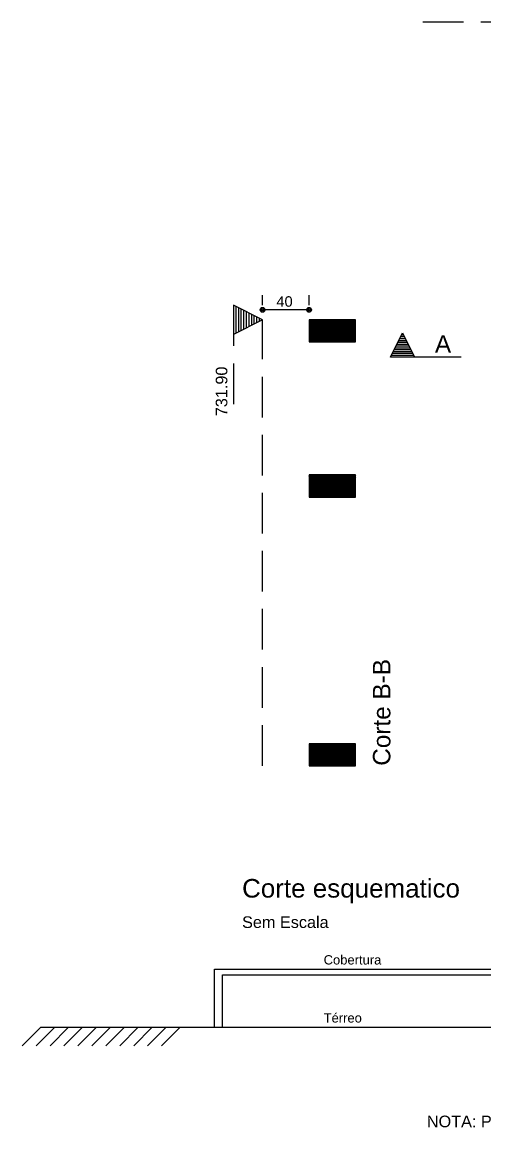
# Model space of a CAD drawing. Extents: x 3 to 128, y 2 to 83.
# Drawn here: x 54.74 to 62.7, y 42.66 to 61.76 of the extents above; entities that cross this region are included whole.
import ezdxf

# ---------------------------------------------------------------- set-up
doc = ezdxf.new("R2010")
doc.units = 0
doc.header["$MEASUREMENT"] = 0
doc.linetypes.add('ESTILO_TQS_0001', pattern=[1, 0.7, -0.3])
for name, color, linetype in [('22', 178, 'CONTINUOUS'), ('23', 100, 'CONTINUOUS'), ('29', 9, 'CONTINUOUS'), ('3', 7, 'CONTINUOUS'), ('35', 255, 'CONTINUOUS'), ('8', 178, 'CONTINUOUS')]:
    doc.layers.add(name, color=color, linetype=linetype)
doc.styles.add('TQS_ARIAL', font='arial.ttf')

msp = doc.modelspace()

# ---------------------------------------------------------------- linework, layer by layer
at = {"layer": '22', "color": 178, "linetype": 'Continuous'}
for p, q in [((61.07955, 55.991044), (61.286966, 56.405876)), ((61.082371, 55.992782), (61.286966, 56.401974)), ((61.255056, 56.342056), (61.318877, 56.342056)), ((61.271011, 56.373966), (61.30619, 56.373966)), ((61.286966, 56.405876), (61.493513, 55.992782)), ((61.286966, 56.401973), (61.491562, 55.992783)), ((61.159326, 56.150595), (61.414607, 56.150595)), ((61.175281, 56.182505), (61.398652, 56.182505)), ((61.191236, 56.214415), (61.382697, 56.214415)), ((61.207191, 56.246325), (61.366742, 56.246325)), ((61.223146, 56.278235), (61.350787, 56.278235)), ((61.239101, 56.310145), (61.334832, 56.310145)), ((62.295505, 55.991044), (61.07955, 55.991044)), ((61.082371, 55.992783), (62.295505, 55.992783)), ((61.095505, 56.022954), (61.478428, 56.022954)), ((61.11146, 56.054864), (61.462472, 56.054864)), ((61.127415, 56.086774), (61.446517, 56.086774)), ((61.143371, 56.118684), (61.430562, 56.118684))]:
    msp.add_line(p, q, dxfattribs=at)
at = {"layer": '23', "color": 100, "linetype": 'Continuous'}
for p, q in [((58.049244, 44.448657), (58.049244, 45.448657)), ((58.049244, 45.448657), (63.049244, 45.448657)), ((58.189244, 44.448657), (58.189244, 45.348657)), ((58.189244, 45.348657), (62.889244, 45.348657)), ((55.05866, 44.448657), (54.73866, 44.128657)), ((55.29866, 44.448657), (54.97866, 44.128657)), ((55.05866, 44.448657), (57.61866, 44.448657)), ((55.53866, 44.448657), (55.21866, 44.128657)), ((55.77866, 44.448657), (55.45866, 44.128657)), ((56.01866, 44.448657), (55.69866, 44.128657)), ((56.25866, 44.448657), (55.93866, 44.128657)), ((56.49866, 44.448657), (56.17866, 44.128657)), ((56.73866, 44.448657), (56.41866, 44.128657)), ((56.97866, 44.448657), (56.65866, 44.128657)), ((57.21866, 44.448657), (56.89866, 44.128657)), ((57.45866, 44.448657), (57.13866, 44.128657)), ((57.61866, 44.448657), (57.81866, 44.448657)), ((57.81866, 44.448657), (58.049244, 44.448657)), ((58.049244, 44.448657), (62.689244, 44.448657)), ((58.049244, 44.448657), (59.649244, 44.448657)), ((59.649244, 44.448657), (59.849244, 44.448657)), ((59.849244, 44.448657), (63.049244, 44.448657)), ((62.689244, 44.448657), (62.889244, 44.448657))]:
    msp.add_line(p, q, dxfattribs=at)
at = {"layer": '29', "color": 9, "linetype": 'Continuous'}
for p, q in [((59.678229, 56.255832), (60.053818, 56.631421)), ((59.678229, 56.269974), (60.039676, 56.631421)), ((59.678229, 56.284117), (60.025534, 56.631421)), ((59.678229, 56.298259), (60.011392, 56.631421)), ((59.678229, 56.312401), (59.997249, 56.631421)), ((59.678229, 56.326543), (59.983107, 56.631421)), ((59.678229, 56.340685), (59.968965, 56.631421)), ((59.678229, 56.354827), (59.954823, 56.631421)), ((59.678229, 56.368969), (59.940681, 56.631421)), ((59.678229, 56.383111), (59.926539, 56.631421)), ((59.678229, 56.397254), (59.912397, 56.631421)), ((59.678229, 56.411396), (59.898255, 56.631421)), ((59.678229, 56.425538), (59.884112, 56.631421)), ((59.678229, 56.43968), (59.86997, 56.631421)), ((59.678229, 56.453822), (59.855828, 56.631421)), ((59.678229, 56.467964), (59.841686, 56.631421)), ((59.678229, 56.482106), (59.827544, 56.631421)), ((59.678229, 56.496249), (59.813402, 56.631421)), ((59.678229, 56.510391), (59.79926, 56.631421)), ((59.678229, 56.524533), (59.785117, 56.631421)), ((59.678229, 56.538675), (59.770975, 56.631421)), ((59.678229, 56.552817), (59.756833, 56.631421)), ((59.678229, 56.566959), (59.742691, 56.631421)), ((59.678229, 56.581101), (59.728549, 56.631421)), ((59.678229, 56.595244), (59.714407, 56.631421)), ((59.678229, 56.609386), (59.700265, 56.631421)), ((59.678229, 56.623528), (59.686123, 56.631421)), ((59.678229, 56.626694), (60.053502, 56.251421)), ((59.678229, 56.612552), (60.03936, 56.251421)), ((59.678229, 56.59841), (60.025218, 56.251421)), ((59.678229, 56.584268), (60.011076, 56.251421)), ((59.678229, 56.570126), (59.996934, 56.251421)), ((59.678229, 56.555984), (59.982791, 56.251421)), ((59.678229, 56.541841), (59.968649, 56.251421)), ((59.678229, 56.527699), (59.954507, 56.251421)), ((59.687644, 56.631421), (60.067644, 56.251421)), ((59.68796, 56.251421), (60.06796, 56.631421)), ((59.701786, 56.631421), (60.081786, 56.251421)), ((59.702102, 56.251421), (60.082102, 56.631421)), ((59.715929, 56.631421), (60.095929, 56.251421)), ((59.716244, 56.251421), (60.096244, 56.631421)), ((59.730071, 56.631421), (60.110071, 56.251421)), ((59.730387, 56.251421), (60.110387, 56.631421)), ((59.744213, 56.631421), (60.124213, 56.251421)), ((59.744529, 56.251421), (60.124529, 56.631421)), ((59.758355, 56.631421), (60.138355, 56.251421)), ((59.758671, 56.251421), (60.138671, 56.631421)), ((59.772497, 56.631421), (60.152497, 56.251421)), ((59.772813, 56.251421), (60.152813, 56.631421)), ((59.786639, 56.631421), (60.166639, 56.251421)), ((59.786955, 56.251421), (60.166955, 56.631421)), ((59.800781, 56.631421), (60.180781, 56.251421)), ((59.801097, 56.251421), (60.181097, 56.631421)), ((59.814924, 56.631421), (60.194924, 56.251421)), ((59.815239, 56.251421), (60.195239, 56.631421)), ((59.829066, 56.631421), (60.209066, 56.251421)), ((59.829382, 56.251421), (60.209382, 56.631421)), ((59.843208, 56.631421), (60.223208, 56.251421)), ((59.843524, 56.251421), (60.223524, 56.631421)), ((59.85735, 56.631421), (60.23735, 56.251421)), ((59.857666, 56.251421), (60.237666, 56.631421)), ((59.871492, 56.631421), (60.251492, 56.251421)), ((59.871808, 56.251421), (60.251808, 56.631421)), ((59.885634, 56.631421), (60.265634, 56.251421)), ((59.88595, 56.251421), (60.26595, 56.631421)), ((59.899776, 56.631421), (60.279776, 56.251421)), ((59.900092, 56.251421), (60.280092, 56.631421)), ((59.913918, 56.631421), (60.293918, 56.251421)), ((59.914234, 56.251421), (60.294234, 56.631421)), ((59.928061, 56.631421), (60.308061, 56.251421)), ((59.928376, 56.251421), (60.308376, 56.631421)), ((59.942203, 56.631421), (60.322203, 56.251421)), ((59.942519, 56.251421), (60.322519, 56.631421)), ((59.956345, 56.631421), (60.336345, 56.251421)), ((59.956661, 56.251421), (60.336661, 56.631421)), ((59.970487, 56.631421), (60.350487, 56.251421)), ((59.970803, 56.251421), (60.350803, 56.631421)), ((59.984629, 56.631421), (60.364629, 56.251421)), ((59.984945, 56.251421), (60.364945, 56.631421)), ((59.998771, 56.631421), (60.378771, 56.251421)), ((59.999087, 56.251421), (60.379087, 56.631421)), ((60.012913, 56.631421), (60.392913, 56.251421)), ((60.013229, 56.251421), (60.393229, 56.631421)), ((60.027056, 56.631421), (60.407056, 56.251421)), ((60.027371, 56.251421), (60.407371, 56.631421)), ((60.041198, 56.631421), (60.421198, 56.251421)), ((60.041514, 56.251421), (60.421514, 56.631421)), ((60.05534, 56.631421), (60.43534, 56.251421)), ((60.055656, 56.251421), (60.435656, 56.631421)), ((60.069482, 56.631421), (60.449482, 56.251421)), ((60.069798, 56.251421), (60.449798, 56.631421)), ((60.083624, 56.631421), (60.463624, 56.251421)), ((60.08394, 56.251421), (60.46394, 56.631421)), ((60.097766, 56.631421), (60.478229, 56.251421)), ((60.098082, 56.251421), (60.478229, 56.631421)), ((60.111908, 56.631421), (60.478229, 56.2651)), ((60.112224, 56.251421), (60.478229, 56.617426)), ((60.126051, 56.631421), (60.478229, 56.279243)), ((60.126366, 56.251421), (60.478229, 56.603284)), ((60.140193, 56.631421), (60.478229, 56.293385)), ((60.140509, 56.251421), (60.478229, 56.589142)), ((60.154335, 56.631421), (60.478229, 56.307527)), ((60.154651, 56.251421), (60.478229, 56.575)), ((60.168477, 56.631421), (60.478229, 56.321669)), ((60.168793, 56.251421), (60.478229, 56.560858)), ((60.182619, 56.631421), (60.478229, 56.335811)), ((60.182935, 56.251421), (60.478229, 56.546715)), ((60.196761, 56.631421), (60.478229, 56.349953)), ((60.197077, 56.251421), (60.478229, 56.532573)), ((60.210903, 56.631421), (60.478229, 56.364095)), ((60.225045, 56.631421), (60.478229, 56.378238)), ((60.239188, 56.631421), (60.478229, 56.39238)), ((60.25333, 56.631421), (60.478229, 56.406522)), ((60.267472, 56.631421), (60.478229, 56.420664)), ((60.281614, 56.631421), (60.478229, 56.434806)), ((60.295756, 56.631421), (60.478229, 56.448948)), ((60.309898, 56.631421), (60.478229, 56.46309)), ((60.32404, 56.631421), (60.478229, 56.477233)), ((60.338183, 56.631421), (60.478229, 56.491375)), ((60.352325, 56.631421), (60.478229, 56.505517)), ((60.366467, 56.631421), (60.478229, 56.519659)), ((60.380609, 56.631421), (60.478229, 56.533801)), ((60.394751, 56.631421), (60.478229, 56.547943)), ((60.408893, 56.631421), (60.478229, 56.562085)), ((60.423035, 56.631421), (60.478229, 56.576227)), ((60.437177, 56.631421), (60.478229, 56.59037)), ((60.45132, 56.631421), (60.478229, 56.604512)), ((60.465462, 56.631421), (60.478229, 56.618654)), ((59.678229, 56.513557), (59.940365, 56.251421)), ((59.678229, 56.499415), (59.926223, 56.251421)), ((59.678229, 56.485273), (59.912081, 56.251421)), ((59.678229, 56.471131), (59.897939, 56.251421)), ((59.678229, 56.456989), (59.883797, 56.251421)), ((59.678229, 56.442847), (59.869654, 56.251421)), ((59.678229, 56.428704), (59.855512, 56.251421)), ((59.678229, 56.414562), (59.84137, 56.251421)), ((59.678229, 56.40042), (59.827228, 56.251421)), ((59.678229, 56.386278), (59.813086, 56.251421)), ((59.678229, 56.372136), (59.798944, 56.251421)), ((59.678229, 56.357994), (59.784802, 56.251421)), ((59.678229, 56.343852), (59.770659, 56.251421)), ((59.678229, 56.329709), (59.756517, 56.251421)), ((60.211219, 56.251421), (60.478229, 56.518431)), ((60.225361, 56.251421), (60.478229, 56.504289)), ((60.239503, 56.251421), (60.478229, 56.490147)), ((60.253646, 56.251421), (60.478229, 56.476005)), ((60.267788, 56.251421), (60.478229, 56.461863)), ((60.28193, 56.251421), (60.478229, 56.44772)), ((60.296072, 56.251421), (60.478229, 56.433578)), ((60.310214, 56.251421), (60.478229, 56.419436)), ((60.324356, 56.251421), (60.478229, 56.405294)), ((60.338498, 56.251421), (60.478229, 56.391152)), ((60.352641, 56.251421), (60.478229, 56.37701)), ((60.366783, 56.251421), (60.478229, 56.362868)), ((60.380925, 56.251421), (60.478229, 56.348725)), ((60.395067, 56.251421), (60.478229, 56.334583)), ((59.678229, 56.315567), (59.742375, 56.251421)), ((59.678229, 56.301425), (59.728233, 56.251421)), ((59.678229, 56.287283), (59.714091, 56.251421)), ((59.678229, 56.273141), (59.699949, 56.251421)), ((59.678229, 56.258999), (59.685807, 56.251421)), ((60.409209, 56.251421), (60.478229, 56.320441)), ((60.423351, 56.251421), (60.478229, 56.306299)), ((60.437493, 56.251421), (60.478229, 56.292157)), ((60.451635, 56.251421), (60.478229, 56.278015)), ((60.465778, 56.251421), (60.478229, 56.263873)), ((59.678229, 53.582969), (60.054945, 53.959685)), ((59.678229, 53.597111), (60.040803, 53.959685)), ((59.678229, 53.611253), (60.026661, 53.959685)), ((59.678229, 53.625395), (60.012519, 53.959685)), ((59.678229, 53.639537), (59.998377, 53.959685)), ((59.678229, 53.653679), (59.984235, 53.959685)), ((59.678229, 53.667821), (59.970093, 53.959685)), ((59.678229, 53.681964), (59.955951, 53.959685)), ((59.678229, 53.696106), (59.941808, 53.959685)), ((59.678229, 53.710248), (59.927666, 53.959685)), ((59.678229, 53.72439), (59.913524, 53.959685)), ((59.678229, 53.738532), (59.899382, 53.959685)), ((59.678229, 53.752674), (59.88524, 53.959685)), ((59.678229, 53.766816), (59.871098, 53.959685)), ((59.678229, 53.780959), (59.856956, 53.959685)), ((59.678229, 53.795101), (59.842813, 53.959685)), ((59.678229, 53.809243), (59.828671, 53.959685)), ((59.678229, 53.823385), (59.814529, 53.959685)), ((59.678229, 53.837527), (59.800387, 53.959685)), ((59.678229, 53.851669), (59.786245, 53.959685)), ((59.678229, 53.865811), (59.772103, 53.959685)), ((59.678229, 53.879953), (59.757961, 53.959685)), ((59.678229, 53.894096), (59.743819, 53.959685)), ((59.678229, 53.908238), (59.729676, 53.959685)), ((59.678229, 53.92238), (59.715534, 53.959685)), ((59.678229, 53.936522), (59.701392, 53.959685)), ((59.678229, 53.950664), (59.68725, 53.959685)), ((59.678229, 53.953831), (60.052375, 53.579685)), ((59.678229, 53.939689), (60.038233, 53.579685)), ((59.678229, 53.925546), (60.02409, 53.579685)), ((59.678229, 53.911404), (60.009948, 53.579685)), ((59.678229, 53.897262), (59.995806, 53.579685)), ((59.678229, 53.88312), (59.981664, 53.579685)), ((59.678229, 53.868978), (59.967522, 53.579685)), ((59.678229, 53.854836), (59.95338, 53.579685)), ((59.686517, 53.959685), (60.066517, 53.579685)), ((59.689088, 53.579685), (60.069088, 53.959685)), ((59.700659, 53.959685), (60.080659, 53.579685)), ((59.70323, 53.579685), (60.08323, 53.959685)), ((59.714801, 53.959685), (60.094801, 53.579685)), ((59.717372, 53.579685), (60.097372, 53.959685)), ((59.728943, 53.959685), (60.108943, 53.579685)), ((59.731514, 53.579685), (60.111514, 53.959685)), ((59.743085, 53.959685), (60.123085, 53.579685)), ((59.745656, 53.579685), (60.125656, 53.959685)), ((59.757228, 53.959685), (60.137228, 53.579685)), ((59.759798, 53.579685), (60.139798, 53.959685)), ((59.77137, 53.959685), (60.15137, 53.579685)), ((59.77394, 53.579685), (60.15394, 53.959685)), ((59.785512, 53.959685), (60.165512, 53.579685)), ((59.788083, 53.579685), (60.168083, 53.959685)), ((59.799654, 53.959685), (60.179654, 53.579685)), ((59.802225, 53.579685), (60.182225, 53.959685)), ((59.813796, 53.959685), (60.193796, 53.579685)), ((59.816367, 53.579685), (60.196367, 53.959685)), ((59.827938, 53.959685), (60.207938, 53.579685)), ((59.830509, 53.579685), (60.210509, 53.959685)), ((59.84208, 53.959685), (60.22208, 53.579685)), ((59.844651, 53.579685), (60.224651, 53.959685)), ((59.856222, 53.959685), (60.236222, 53.579685)), ((59.858793, 53.579685), (60.238793, 53.959685)), ((59.870365, 53.959685), (60.250365, 53.579685)), ((59.872935, 53.579685), (60.252935, 53.959685)), ((59.884507, 53.959685), (60.264507, 53.579685)), ((59.887078, 53.579685), (60.267078, 53.959685)), ((59.898649, 53.959685), (60.278649, 53.579685)), ((59.90122, 53.579685), (60.28122, 53.959685)), ((59.912791, 53.959685), (60.292791, 53.579685)), ((59.915362, 53.579685), (60.295362, 53.959685)), ((59.926933, 53.959685), (60.306933, 53.579685)), ((59.929504, 53.579685), (60.309504, 53.959685)), ((59.941075, 53.959685), (60.321075, 53.579685)), ((59.943646, 53.579685), (60.323646, 53.959685)), ((59.955217, 53.959685), (60.335217, 53.579685)), ((59.957788, 53.579685), (60.337788, 53.959685)), ((59.96936, 53.959685), (60.34936, 53.579685)), ((59.97193, 53.579685), (60.35193, 53.959685)), ((59.983502, 53.959685), (60.363502, 53.579685)), ((59.986072, 53.579685), (60.366072, 53.959685)), ((59.997644, 53.959685), (60.377644, 53.579685)), ((60.000215, 53.579685), (60.380215, 53.959685)), ((60.011786, 53.959685), (60.391786, 53.579685)), ((60.014357, 53.579685), (60.394357, 53.959685)), ((60.025928, 53.959685), (60.405928, 53.579685)), ((60.028499, 53.579685), (60.408499, 53.959685)), ((60.04007, 53.959685), (60.42007, 53.579685)), ((60.042641, 53.579685), (60.422641, 53.959685)), ((60.054212, 53.959685), (60.434212, 53.579685)), ((60.056783, 53.579685), (60.436783, 53.959685)), ((60.068355, 53.959685), (60.448355, 53.579685)), ((60.070925, 53.579685), (60.450925, 53.959685)), ((60.082497, 53.959685), (60.462497, 53.579685)), ((60.085067, 53.579685), (60.465067, 53.959685)), ((60.096639, 53.959685), (60.476639, 53.579685)), ((60.09921, 53.579685), (60.478229, 53.959685)), ((60.110781, 53.959685), (60.478229, 53.592237)), ((60.113352, 53.579685), (60.478229, 53.944562)), ((60.124923, 53.959685), (60.478229, 53.606379)), ((60.127494, 53.579685), (60.478229, 53.93042)), ((60.139065, 53.959685), (60.478229, 53.620521)), ((60.141636, 53.579685), (60.478229, 53.916278)), ((60.153207, 53.959685), (60.478229, 53.634663)), ((60.155778, 53.579685), (60.478229, 53.902136)), ((60.167349, 53.959685), (60.478229, 53.648805)), ((60.16992, 53.579685), (60.478229, 53.887994)), ((60.181492, 53.959685), (60.478229, 53.662948)), ((60.184062, 53.579685), (60.478229, 53.873852)), ((60.195634, 53.959685), (60.478229, 53.67709)), ((60.198205, 53.579685), (60.478229, 53.85971)), ((60.209776, 53.959685), (60.478229, 53.691232)), ((60.223918, 53.959685), (60.478229, 53.705374)), ((60.23806, 53.959685), (60.478229, 53.719516)), ((60.252202, 53.959685), (60.478229, 53.733658)), ((60.266344, 53.959685), (60.478229, 53.7478)), ((60.280487, 53.959685), (60.478229, 53.761942)), ((60.294629, 53.959685), (60.478229, 53.776085)), ((60.308771, 53.959685), (60.478229, 53.790227)), ((60.322913, 53.959685), (60.478229, 53.804369)), ((60.337055, 53.959685), (60.478229, 53.818511)), ((60.351197, 53.959685), (60.478229, 53.832653)), ((60.365339, 53.959685), (60.478229, 53.846795)), ((60.379481, 53.959685), (60.478229, 53.860937)), ((60.393624, 53.959685), (60.478229, 53.87508)), ((60.407766, 53.959685), (60.478229, 53.889222)), ((60.421908, 53.959685), (60.478229, 53.903364)), ((60.43605, 53.959685), (60.478229, 53.917506)), ((60.450192, 53.959685), (60.478229, 53.931648)), ((60.464334, 53.959685), (60.478229, 53.94579)), ((59.678229, 53.840694), (59.939238, 53.579685)), ((59.678229, 53.826551), (59.925095, 53.579685)), ((59.678229, 53.812409), (59.910953, 53.579685)), ((59.678229, 53.798267), (59.896811, 53.579685)), ((59.678229, 53.784125), (59.882669, 53.579685)), ((59.678229, 53.769983), (59.868527, 53.579685)), ((59.678229, 53.755841), (59.854385, 53.579685)), ((59.678229, 53.741699), (59.840243, 53.579685)), ((59.678229, 53.727556), (59.826101, 53.579685)), ((59.678229, 53.713414), (59.811958, 53.579685)), ((59.678229, 53.699272), (59.797816, 53.579685)), ((59.678229, 53.68513), (59.783674, 53.579685)), ((59.678229, 53.670988), (59.769532, 53.579685)), ((59.678229, 53.656846), (59.75539, 53.579685)), ((60.212347, 53.579685), (60.478229, 53.845567)), ((60.226489, 53.579685), (60.478229, 53.831425)), ((60.240631, 53.579685), (60.478229, 53.817283)), ((60.254773, 53.579685), (60.478229, 53.803141)), ((60.268915, 53.579685), (60.478229, 53.788999)), ((60.283057, 53.579685), (60.478229, 53.774857)), ((60.297199, 53.579685), (60.478229, 53.760715)), ((60.311342, 53.579685), (60.478229, 53.746573)), ((60.325484, 53.579685), (60.478229, 53.73243)), ((60.339626, 53.579685), (60.478229, 53.718288)), ((60.353768, 53.579685), (60.478229, 53.704146)), ((60.36791, 53.579685), (60.478229, 53.690004)), ((60.382052, 53.579685), (60.478229, 53.675862)), ((60.396194, 53.579685), (60.478229, 53.66172)), ((59.678229, 53.642704), (59.741248, 53.579685)), ((59.678229, 53.628562), (59.727106, 53.579685)), ((59.678229, 53.614419), (59.712963, 53.579685)), ((59.678229, 53.600277), (59.698821, 53.579685)), ((59.678229, 53.586135), (59.684679, 53.579685)), ((60.410337, 53.579685), (60.478229, 53.647578)), ((60.424479, 53.579685), (60.478229, 53.633435)), ((60.438621, 53.579685), (60.478229, 53.619293)), ((60.452763, 53.579685), (60.478229, 53.605151)), ((60.466905, 53.579685), (60.478229, 53.591009)), ((59.678229, 48.95849), (60.05103, 49.331291)), ((59.678229, 48.972632), (60.036888, 49.331291)), ((59.678229, 48.986775), (60.022746, 49.331291)), ((59.678229, 49.000917), (60.008603, 49.331291)), ((59.678229, 49.015059), (59.994461, 49.331291)), ((59.678229, 49.029201), (59.980319, 49.331291)), ((59.678229, 49.043343), (59.966177, 49.331291)), ((59.678229, 49.057485), (59.952035, 49.331291)), ((59.678229, 49.071627), (59.937893, 49.331291)), ((59.678229, 49.08577), (59.923751, 49.331291)), ((59.678229, 49.099912), (59.909608, 49.331291)), ((59.678229, 49.114054), (59.895466, 49.331291)), ((59.678229, 49.128196), (59.881324, 49.331291)), ((59.678229, 49.142338), (59.867182, 49.331291)), ((59.678229, 49.15648), (59.85304, 49.331291)), ((59.678229, 49.170622), (59.838898, 49.331291)), ((59.678229, 49.184764), (59.824756, 49.331291)), ((59.678229, 49.198907), (59.810614, 49.331291)), ((59.678229, 49.213049), (59.796471, 49.331291)), ((59.678229, 49.227191), (59.782329, 49.331291)), ((59.678229, 49.241333), (59.768187, 49.331291)), ((59.678229, 49.255475), (59.754045, 49.331291)), ((59.678229, 49.269617), (59.739903, 49.331291)), ((59.678229, 49.283759), (59.725761, 49.331291)), ((59.678229, 49.297902), (59.711619, 49.331291)), ((59.678229, 49.312044), (59.697476, 49.331291)), ((59.678229, 49.326186), (59.683334, 49.331291)), ((59.678229, 49.329352), (60.05629, 48.951291)), ((59.678229, 49.31521), (60.042148, 48.951291)), ((59.678229, 49.301068), (60.028006, 48.951291)), ((59.678229, 49.286926), (60.013864, 48.951291)), ((59.678229, 49.272784), (59.999722, 48.951291)), ((59.685172, 48.951291), (60.065172, 49.331291)), ((59.690432, 49.331291), (60.070432, 48.951291)), ((59.699314, 48.951291), (60.079314, 49.331291)), ((59.704575, 49.331291), (60.084575, 48.951291)), ((59.713456, 48.951291), (60.093456, 49.331291)), ((59.718717, 49.331291), (60.098717, 48.951291)), ((59.727598, 48.951291), (60.107598, 49.331291)), ((59.732859, 49.331291), (60.112859, 48.951291)), ((59.741741, 48.951291), (60.121741, 49.331291)), ((59.747001, 49.331291), (60.127001, 48.951291)), ((59.755883, 48.951291), (60.135883, 49.331291)), ((59.761143, 49.331291), (60.141143, 48.951291)), ((59.770025, 48.951291), (60.150025, 49.331291)), ((59.775285, 49.331291), (60.155285, 48.951291)), ((59.784167, 48.951291), (60.164167, 49.331291)), ((59.789427, 49.331291), (60.169427, 48.951291)), ((59.798309, 48.951291), (60.178309, 49.331291)), ((59.80357, 49.331291), (60.18357, 48.951291)), ((59.812451, 48.951291), (60.192451, 49.331291)), ((59.817712, 49.331291), (60.197712, 48.951291)), ((59.826593, 48.951291), (60.206593, 49.331291)), ((59.831854, 49.331291), (60.211854, 48.951291)), ((59.840735, 48.951291), (60.220735, 49.331291)), ((59.845996, 49.331291), (60.225996, 48.951291)), ((59.854878, 48.951291), (60.234878, 49.331291)), ((59.860138, 49.331291), (60.240138, 48.951291)), ((59.86902, 48.951291), (60.24902, 49.331291)), ((59.87428, 49.331291), (60.25428, 48.951291)), ((59.883162, 48.951291), (60.263162, 49.331291)), ((59.888422, 49.331291), (60.268422, 48.951291)), ((59.897304, 48.951291), (60.277304, 49.331291)), ((59.902565, 49.331291), (60.282565, 48.951291)), ((59.911446, 48.951291), (60.291446, 49.331291)), ((59.916707, 49.331291), (60.296707, 48.951291)), ((59.925588, 48.951291), (60.305588, 49.331291)), ((59.930849, 49.331291), (60.310849, 48.951291)), ((59.93973, 48.951291), (60.31973, 49.331291)), ((59.944991, 49.331291), (60.324991, 48.951291)), ((59.953873, 48.951291), (60.333873, 49.331291)), ((59.959133, 49.331291), (60.339133, 48.951291)), ((59.968015, 48.951291), (60.348015, 49.331291)), ((59.973275, 49.331291), (60.353275, 48.951291)), ((59.982157, 48.951291), (60.362157, 49.331291)), ((59.987417, 49.331291), (60.367417, 48.951291)), ((59.996299, 48.951291), (60.376299, 49.331291)), ((60.001559, 49.331291), (60.381559, 48.951291)), ((60.010441, 48.951291), (60.390441, 49.331291)), ((60.015702, 49.331291), (60.395702, 48.951291)), ((60.024583, 48.951291), (60.404583, 49.331291)), ((60.029844, 49.331291), (60.409844, 48.951291)), ((60.038725, 48.951291), (60.418725, 49.331291)), ((60.043986, 49.331291), (60.423986, 48.951291)), ((60.052867, 48.951291), (60.432867, 49.331291)), ((60.058128, 49.331291), (60.438128, 48.951291)), ((60.06701, 48.951291), (60.44701, 49.331291)), ((60.07227, 49.331291), (60.45227, 48.951291)), ((60.081152, 48.951291), (60.461152, 49.331291)), ((60.086412, 49.331291), (60.466412, 48.951291)), ((60.095294, 48.951291), (60.475294, 49.331291)), ((60.100554, 49.331291), (60.478229, 48.953616)), ((60.109436, 48.951291), (60.478229, 49.320084)), ((60.114697, 49.331291), (60.478229, 48.967759)), ((60.123578, 48.951291), (60.478229, 49.305942)), ((60.128839, 49.331291), (60.478229, 48.981901)), ((60.13772, 48.951291), (60.478229, 49.2918)), ((60.142981, 49.331291), (60.478229, 48.996043)), ((60.151862, 48.951291), (60.478229, 49.277658)), ((60.157123, 49.331291), (60.478229, 49.010185)), ((60.166005, 48.951291), (60.478229, 49.263516)), ((60.171265, 49.331291), (60.478229, 49.024327)), ((60.185407, 49.331291), (60.478229, 49.038469)), ((60.199549, 49.331291), (60.478229, 49.052611)), ((60.213692, 49.331291), (60.478229, 49.066753)), ((60.227834, 49.331291), (60.478229, 49.080896)), ((60.241976, 49.331291), (60.478229, 49.095038)), ((60.256118, 49.331291), (60.478229, 49.10918)), ((60.27026, 49.331291), (60.478229, 49.123322)), ((60.284402, 49.331291), (60.478229, 49.137464)), ((60.298544, 49.331291), (60.478229, 49.151606)), ((60.312686, 49.331291), (60.478229, 49.165748)), ((60.326829, 49.331291), (60.478229, 49.179891)), ((60.340971, 49.331291), (60.478229, 49.194033)), ((60.355113, 49.331291), (60.478229, 49.208175)), ((60.369255, 49.331291), (60.478229, 49.222317)), ((60.383397, 49.331291), (60.478229, 49.236459)), ((60.397539, 49.331291), (60.478229, 49.250601)), ((60.411681, 49.331291), (60.478229, 49.264743)), ((60.425824, 49.331291), (60.478229, 49.278885)), ((60.439966, 49.331291), (60.478229, 49.293028)), ((60.454108, 49.331291), (60.478229, 49.30717)), ((60.46825, 49.331291), (60.478229, 49.321312)), ((59.678229, 49.258642), (59.98558, 48.951291)), ((59.678229, 49.244499), (59.971438, 48.951291)), ((59.678229, 49.230357), (59.957295, 48.951291)), ((59.678229, 49.216215), (59.943153, 48.951291)), ((59.678229, 49.202073), (59.929011, 48.951291)), ((59.678229, 49.187931), (59.914869, 48.951291)), ((59.678229, 49.173789), (59.900727, 48.951291)), ((59.678229, 49.159647), (59.886585, 48.951291)), ((59.678229, 49.145505), (59.872443, 48.951291)), ((59.678229, 49.131362), (59.8583, 48.951291)), ((59.678229, 49.11722), (59.844158, 48.951291)), ((59.678229, 49.103078), (59.830016, 48.951291)), ((59.678229, 49.088936), (59.815874, 48.951291)), ((59.678229, 49.074794), (59.801732, 48.951291)), ((60.180147, 48.951291), (60.478229, 49.249373)), ((60.194289, 48.951291), (60.478229, 49.235231)), ((60.208431, 48.951291), (60.478229, 49.221089)), ((60.222573, 48.951291), (60.478229, 49.206947)), ((60.236715, 48.951291), (60.478229, 49.192805)), ((60.250857, 48.951291), (60.478229, 49.178663)), ((60.265, 48.951291), (60.478229, 49.164521)), ((60.279142, 48.951291), (60.478229, 49.150378)), ((60.293284, 48.951291), (60.478229, 49.136236)), ((60.307426, 48.951291), (60.478229, 49.122094)), ((60.321568, 48.951291), (60.478229, 49.107952)), ((60.33571, 48.951291), (60.478229, 49.09381)), ((60.349852, 48.951291), (60.478229, 49.079668)), ((59.678229, 49.060652), (59.78759, 48.951291)), ((59.678229, 49.04651), (59.773448, 48.951291)), ((59.678229, 49.032367), (59.759306, 48.951291)), ((59.678229, 49.018225), (59.745163, 48.951291)), ((59.678229, 49.004083), (59.731021, 48.951291)), ((59.678229, 48.989941), (59.716879, 48.951291)), ((59.678229, 48.975799), (59.702737, 48.951291)), ((59.678229, 48.961657), (59.688595, 48.951291)), ((60.363994, 48.951291), (60.478229, 49.065526)), ((60.378137, 48.951291), (60.478229, 49.051384)), ((60.392279, 48.951291), (60.478229, 49.037241)), ((60.406421, 48.951291), (60.478229, 49.023099)), ((60.420563, 48.951291), (60.478229, 49.008957)), ((60.434705, 48.951291), (60.478229, 48.994815)), ((60.448847, 48.951291), (60.478229, 48.980673)), ((60.462989, 48.951291), (60.478229, 48.966531)), ((60.477132, 48.951291), (60.478229, 48.952389))]:
    msp.add_line(p, q, dxfattribs=at)
for points in [[(59.678229, 56.251421), (60.478229, 56.251421), (60.478229, 56.631421), (59.678229, 56.631421), (59.678229, 56.251421)], [(59.678229, 53.579685), (60.478229, 53.579685), (60.478229, 53.959685), (59.678229, 53.959685), (59.678229, 53.579685)], [(59.678229, 48.951291), (60.478229, 48.951291), (60.478229, 49.331291), (59.678229, 49.331291), (59.678229, 48.951291)]]:
    msp.add_lwpolyline(points, dxfattribs=at)
at = {"layer": '3', "color": 7, "linetype": 'ESTILO_TQS_0001'}
for p, q in [((63.336509, 61.758109), (61.41651, 61.758109)), ((58.378229, 56.881421), (58.378229, 54.961422)), ((58.878229, 56.631421), (58.378229, 56.881421)), ((58.422821, 56.403717), (58.422821, 56.859126)), ((58.467412, 56.426013), (58.467412, 56.83683)), ((58.512004, 56.448309), (58.512004, 56.814535)), ((58.556595, 56.470604), (58.556595, 56.792239)), ((58.601186, 56.4929), (58.601187, 56.769943)), ((58.645778, 56.515195), (58.645778, 56.747648)), ((58.69037, 56.537491), (58.690369, 56.725352)), ((58.878229, 56.631421), (58.378229, 56.381421)), ((58.734962, 56.559787), (58.734961, 56.703056)), ((58.779553, 56.582083), (58.779553, 56.680761)), ((58.824144, 56.604378), (58.824144, 56.658464)), ((58.878229, 48.951291), (58.878229, 56.631421))]:
    msp.add_line(p, q, dxfattribs=at)
at = {"layer": '35', "color": 255, "linetype": 'Continuous'}
for p, q in [((58.878229, 56.881421), (58.878229, 57.053754)), ((59.678229, 56.881421), (59.678229, 57.053754)), ((59.678229, 56.803754), (58.878229, 56.803754)), ((58.878229, 56.631421), (58.878229, 56.631421)), ((59.678229, 56.631421), (59.678229, 56.631421))]:
    msp.add_line(p, q, dxfattribs=at)
for centre, radius in [((58.878229, 56.803754), 0.041625), ((58.878229, 56.803754), 0.02075), ((59.678229, 56.803754), 0.041625), ((59.678229, 56.803754), 0.02075)]:
    msp.add_circle(centre, radius, dxfattribs=at)
at = {"layer": '8', "color": 178, "linetype": 'Continuous'}
for p, q in [((60.478229, 56.631421), (59.678229, 56.631421)), ((59.678229, 56.631421), (59.678229, 56.251421)), ((60.478229, 56.251421), (60.478229, 56.631421)), ((59.678229, 56.251421), (60.478229, 56.251421)), ((60.478229, 53.959685), (59.678229, 53.959685)), ((59.678229, 53.959685), (59.678229, 53.579685)), ((60.478229, 53.579685), (60.478229, 53.959685)), ((59.678229, 53.579685), (60.478229, 53.579685)), ((60.478229, 49.331291), (59.678229, 49.331291)), ((59.678229, 49.331291), (59.678229, 48.951291)), ((60.478229, 48.951291), (60.478229, 49.331291)), ((59.678229, 48.951291), (60.478229, 48.951291))]:
    msp.add_line(p, q, dxfattribs=at)

# ---------------------------------------------------------------- texts
at = {"layer": '22', "color": 178, "linetype": 'Continuous', "style": 'TQS_ARIAL'}
msp.add_text('A', height=0.3, dxfattribs=at).set_placement((61.845505, 56.066044))
msp.add_text('Corte B-B', height=0.3, rotation=90, dxfattribs=at).set_placement((61.078229, 48.951291))
at = {"layer": '23', "color": 100, "linetype": 'Continuous', "style": 'TQS_ARIAL'}
for s, height, p in [('Corte esquematico', 0.32, (58.524941, 46.680954)), ('Sem Escala', 0.2, (58.524941, 46.157673)), ('Cobertura    ', 0.16, (59.929244, 45.528657)), ('Térreo    ', 0.16, (59.929244, 44.528657)), ('NOTA: PREENCHER INCLINAÇÃO COM ARGAMASSA CONFORME ARQUITETURA ', 0.2, (61.706264, 42.725433))]:
    msp.add_text(s, height=height, dxfattribs=at).set_placement(p)
at = {"layer": '3', "color": 7, "linetype": 'ESTILO_TQS_0001', "style": 'TQS_ARIAL'}
msp.add_text('731.90', height=0.2, rotation=90, dxfattribs=at).set_placement((58.271482, 54.972154))
at = {"layer": '35', "color": 255, "linetype": 'Continuous', "style": 'TQS_ARIAL'}
msp.add_text('40', height=0.18, dxfattribs=at).set_placement((59.116229, 56.857754))

doc.saveas('drawing.dxf')
